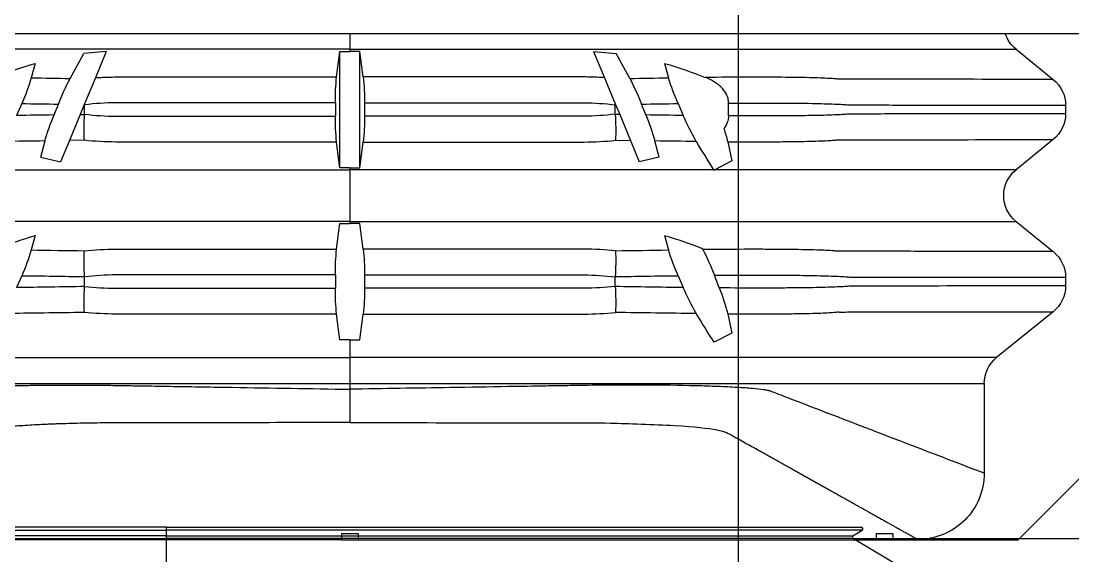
# Model space of a CAD drawing. Header units: millimetres. Extents: x -455371 to 117772, y -78417 to 116564.
# Drawn here: x -29729.6 to -29414.2, y 56847.3 to 57007.7 of the extents above; entities that cross this region are included whole.
import ezdxf

# ---------------------------------------------------------------- set-up
doc = ezdxf.new("R2010")
doc.units = ezdxf.units.MM
doc.layers.get('0').update_dxf_attribs({"color": 255})
doc.layers.add('BETON-STOP', color=141, linetype='Continuous')
doc.layers.add('Contorno-Cupolex', color=3, linetype='Continuous')
doc.layers.add('Cls', color=7, linetype='Continuous', lineweight=25)
doc.layers.add('quote', color=5, linetype='Continuous', lineweight=15)

# ---------------------------------------------------------------- blocks, each defined once
blk = doc.blocks.new('Cupolex H50')
at = {"layer": 'Contorno-Cupolex', "linetype": 'Continuous'}
for p, q in [((19721.008, 10220.685), (19700.221, 10220.685)), ((19721.008, 10220.685), (19741.795, 10220.685)), ((19721.008, 10220.592), (19721.008, 10220.685)), ((19721.008, 10220.428), (19721.008, 10220.592)), ((19721.008, 10220.342), (19721.008, 10220.428)), ((19741.548, 10220.428), (19741.822, 10220.592)), ((19741.548, 10220.342), (19741.548, 10220.428)), ((19721.008, 10219.339), (19721.008, 10220.342)), ((19741.56, 10220.335), (19741.548, 10220.342)), ((19741.568, 10220.335), (19741.56, 10220.335)), ((19748.808, 10220.335), (19741.568, 10220.335)), ((19742.979, 10219.487), (19741.568, 10220.335))]:
    blk.add_line(p, q, dxfattribs=at)
blk.add_arc((19741.796, 10220.635), 0.0499, 300.9627, 90.7224, dxfattribs=at)
for points, knots in [([(19721.008, 10220.428), (19720.363, 10220.428), (19719.718, 10220.428), (19718.428, 10220.428), (19717.783, 10220.428), (19716.492, 10220.428), (19715.847, 10220.428), (19714.88, 10220.428), (19714.556, 10220.428), (19713.913, 10220.428), (19713.591, 10220.428), (19712.952, 10220.428), (19712.639, 10220.428), (19712.024, 10220.428), (19711.722, 10220.428), (19711.13, 10220.428), (19710.838, 10220.428), (19710.284, 10220.428), (19710.017, 10220.428), (19709.258, 10220.428), (19708.791, 10220.428), (19708.202, 10220.428), (19708.022, 10220.428), (19707.695, 10220.428), (19707.548, 10220.428), (19707.166, 10220.428), (19706.998, 10220.428), (19706.8, 10220.428), (19706.698, 10220.428), (19706.497, 10220.428), (19706.397, 10220.428), (19706.196, 10220.428), (19706.096, 10220.428), (19705.795, 10220.428), (19705.594, 10220.428), (19705.192, 10220.428), (19704.992, 10220.428), (19704.389, 10220.428), (19703.988, 10220.428), (19703.185, 10220.428), (19702.784, 10220.428), (19701.744, 10220.428), (19701.106, 10220.428), (19700.469, 10220.428)], [0, 0, 0, 0, 0.032927, 0.032927, 0.065853, 0.065853, 0.09878, 0.09878, 0.115243, 0.115243, 0.131706, 0.131706, 0.14817, 0.14817, 0.164633, 0.164633, 0.181096, 0.181096, 0.197559, 0.197559, 0.230486, 0.230486, 0.246949, 0.246949, 0.263413, 0.263413, 0.296339, 0.296339, 0.329266, 0.329266, 0.362192, 0.362192, 0.395119, 0.395119, 0.460972, 0.460972, 0.526825, 0.526825, 0.658531, 0.658531, 0.790238, 0.790238, 1, 1, 1, 1]), ([(19714.192, 10220.592), (19714.313, 10220.592), (19714.434, 10220.592), (19714.863, 10220.592), (19715.17, 10220.592), (19716.092, 10220.592), (19716.706, 10220.592), (19718.55, 10220.592), (19719.779, 10220.592), (19721.008, 10220.592)], [0.8844651, 0.8844651, 0.8844651, 0.8844651, 0.890625, 0.890625, 0.90625, 0.90625, 0.9375, 0.9375, 1, 1, 1, 1]), ([(19727.856, 10220.592), (19727.725, 10220.592), (19727.593, 10220.592), (19727.154, 10220.592), (19726.847, 10220.592), (19725.925, 10220.592), (19725.31, 10220.592), (19723.467, 10220.592), (19722.237, 10220.592), (19721.008, 10220.592)], [0.8839302, 0.8839302, 0.8839302, 0.8839302, 0.890625, 0.890625, 0.90625, 0.90625, 0.9375, 0.9375, 1, 1, 1, 1]), ([(19721.008, 10220.428), (19722.289, 10220.428), (19723.57, 10220.428), (19725.492, 10220.428), (19726.132, 10220.428), (19726.933, 10220.428), (19727.094, 10220.428), (19727.415, 10220.428), (19727.577, 10220.428), (19727.864, 10220.428), (19727.987, 10220.428), (19728.24, 10220.428), (19728.37, 10220.428), (19729.01, 10220.428), (19729.496, 10220.428), (19730.446, 10220.428), (19730.912, 10220.428), (19732.235, 10220.428), (19733.016, 10220.428), (19733.944, 10220.428), (19734.213, 10220.428), (19734.655, 10220.428), (19734.829, 10220.428), (19734.99, 10220.428), (19735.02, 10220.428), (19735.059, 10220.428), (19735.071, 10220.428), (19735.095, 10220.428), (19735.107, 10220.428), (19735.166, 10220.428), (19735.216, 10220.428), (19735.367, 10220.428), (19735.468, 10220.428), (19735.97, 10220.428), (19736.373, 10220.428), (19738.384, 10220.428), (19739.993, 10220.428), (19741.548, 10220.428)], [0, 0, 0, 0, 0.0625, 0.0625, 0.09375, 0.09375, 0.101563, 0.101563, 0.109375, 0.109375, 0.117188, 0.117188, 0.125, 0.125, 0.15625, 0.15625, 0.1875, 0.1875, 0.25, 0.25, 0.28125, 0.28125, 0.3125, 0.3125, 0.320312, 0.320312, 0.324219, 0.324219, 0.328125, 0.328125, 0.34375, 0.34375, 0.375, 0.375, 0.5, 0.5, 1, 1, 1, 1]), ([(19741.822, 10220.592), (19740.292, 10220.592), (19738.758, 10220.592), (19736.839, 10220.592), (19736.456, 10220.592), (19735.88, 10220.592), (19735.689, 10220.592), (19735.473, 10220.592), (19735.449, 10220.592), (19735.401, 10220.592), (19735.378, 10220.592), (19735.297, 10220.592), (19735.225, 10220.592), (19734.958, 10220.592), (19734.705, 10220.592), (19734.236, 10220.592), (19734.065, 10220.592), (19733.692, 10220.592), (19733.489, 10220.592), (19732.842, 10220.592), (19732.366, 10220.592), (19731.587, 10220.592), (19731.315, 10220.592), (19730.758, 10220.592), (19730.474, 10220.592), (19729.895, 10220.592), (19729.6, 10220.592), (19728.998, 10220.592), (19728.69, 10220.592), (19728.229, 10220.592), (19728.076, 10220.592), (19727.9, 10220.592), (19727.878, 10220.592), (19727.856, 10220.592)], [0, 0, 0, 0, 0.5, 0.5, 0.625, 0.625, 0.6875, 0.6875, 0.6953125, 0.6953125, 0.703125, 0.703125, 0.71875, 0.71875, 0.75, 0.75, 0.765625, 0.765625, 0.78125, 0.78125, 0.8125, 0.8125, 0.828125, 0.828125, 0.84375, 0.84375, 0.859375, 0.859375, 0.875, 0.875, 0.8828125, 0.8828125, 0.8839302, 0.8839302, 0.8839302, 0.8839302]), ([(19700.469, 10220.342), (19701.106, 10220.342), (19701.744, 10220.342), (19702.784, 10220.342), (19703.185, 10220.342), (19703.988, 10220.342), (19704.389, 10220.342), (19704.992, 10220.342), (19705.192, 10220.342), (19705.594, 10220.342), (19705.795, 10220.342), (19706.096, 10220.342), (19706.196, 10220.342), (19706.397, 10220.342), (19706.497, 10220.342), (19706.698, 10220.342), (19706.8, 10220.342), (19706.998, 10220.342), (19707.166, 10220.342), (19707.548, 10220.342), (19707.695, 10220.342), (19708.022, 10220.342), (19708.202, 10220.342), (19708.791, 10220.342), (19709.258, 10220.342), (19710.017, 10220.342), (19710.284, 10220.342), (19710.838, 10220.342), (19711.13, 10220.342), (19711.722, 10220.342), (19712.024, 10220.342), (19712.639, 10220.342), (19712.952, 10220.342), (19713.591, 10220.342), (19713.913, 10220.342), (19714.556, 10220.342), (19714.88, 10220.342), (19715.847, 10220.342), (19716.492, 10220.342), (19717.783, 10220.342), (19718.428, 10220.342), (19719.718, 10220.342), (19720.363, 10220.342), (19721.008, 10220.342)], [0, 0, 0, 0, 0.209762, 0.209762, 0.341469, 0.341469, 0.473175, 0.473175, 0.539028, 0.539028, 0.604881, 0.604881, 0.637808, 0.637808, 0.670734, 0.670734, 0.703661, 0.703661, 0.736587, 0.736587, 0.753051, 0.753051, 0.769514, 0.769514, 0.802441, 0.802441, 0.818904, 0.818904, 0.835367, 0.835367, 0.85183, 0.85183, 0.868294, 0.868294, 0.884757, 0.884757, 0.90122, 0.90122, 0.934147, 0.934147, 0.967073, 0.967073, 1, 1, 1, 1]), ([(19741.548, 10220.342), (19739.993, 10220.342), (19738.384, 10220.342), (19736.373, 10220.342), (19735.97, 10220.342), (19735.468, 10220.342), (19735.367, 10220.342), (19735.216, 10220.342), (19735.166, 10220.342), (19735.107, 10220.342), (19735.095, 10220.342), (19735.071, 10220.342), (19735.059, 10220.342), (19735.02, 10220.342), (19734.99, 10220.342), (19734.829, 10220.342), (19734.655, 10220.342), (19734.213, 10220.342), (19733.944, 10220.342), (19733.016, 10220.342), (19732.235, 10220.342), (19730.912, 10220.342), (19730.446, 10220.342), (19729.496, 10220.342), (19729.01, 10220.342), (19728.37, 10220.342), (19728.24, 10220.342), (19727.987, 10220.342), (19727.864, 10220.342), (19727.577, 10220.342), (19727.415, 10220.342), (19727.094, 10220.342), (19726.933, 10220.342), (19726.132, 10220.342), (19725.492, 10220.342), (19723.57, 10220.342), (19722.289, 10220.342), (19721.008, 10220.342)], [0, 0, 0, 0, 0.5, 0.5, 0.625, 0.625, 0.65625, 0.65625, 0.671875, 0.671875, 0.675781, 0.675781, 0.679687, 0.679687, 0.6875, 0.6875, 0.71875, 0.71875, 0.75, 0.75, 0.8125, 0.8125, 0.84375, 0.84375, 0.875, 0.875, 0.882812, 0.882812, 0.890625, 0.890625, 0.898437, 0.898437, 0.90625, 0.90625, 0.9375, 0.9375, 1, 1, 1, 1])]:
    blk.add_open_spline(points, degree=3, knots=knots, dxfattribs=at)
blk = doc.blocks.new('*U2216')
at = {"xscale": 10.01836209701863, "yscale": 10.01836209701863, "zscale": 10.01836209701863}
blk.add_blockref('Cupolex H50', (-197854.97, -101829.74), dxfattribs=at)
blk = doc.blocks.new('*U2198')
at = {"layer": 'quote', "color": 0, "linetype": 'ByBlock', "lineweight": -2, "transparency": 16777216}
blk.add_blockref('*U2216', (0, -2570), dxfattribs=at)
blk = doc.blocks.new('Bs H50 tacca 3')
at = {"layer": 'BETON-STOP'}
for p, q in [((19718.463, 10108.539), (19721.472, 10111.539)), ((19733.613, 10065.539), (19733.613, 10111.539)), ((19726.316, 10109.954), (19726.06, 10109.954)), ((19731.466, 10109.954), (19731.21, 10109.954)), ((19725.287, 10109.584), (19723.913, 10107.889)), ((19727.99, 10108.472), (19727.088, 10109.584)), ((19730.437, 10109.584), (19729.536, 10108.472)), ((19733.14, 10108.472), (19732.238, 10109.584)), ((19718.463, 10104.789), (19718.463, 10108.539)), ((19723.913, 10107.889), (19723.913, 10088.539)), ((19723.14, 10107.519), (19720.451, 10107.519)), ((19723.14, 10088.539), (19723.14, 10107.519)), ((19718.652, 10104.789), (19718.463, 10104.789)), ((19718.463, 10104.289), (19718.463, 10104.789)), ((19718.652, 10104.289), (19718.652, 10104.789)), ((19718.652, 10104.289), (19718.463, 10104.289)), ((19718.463, 10088.789), (19718.463, 10104.289)), ((19724.649, 10099.97), (19724.375, 10099.434)), ((19725.224, 10099.843), (19724.649, 10099.97)), ((19729.799, 10099.97), (19729.535, 10099.455)), ((19730.374, 10099.843), (19729.799, 10099.97)), ((19731.147, 10099.87), (19731.529, 10099.87)), ((19725.999, 10099.591), (19726.376, 10099.444)), ((19729.525, 10099.434), (19729.535, 10099.455)), ((19729.535, 10099.428), (19729.525, 10099.434)), ((19727.147, 10099.1), (19727.184, 10099.08)), ((19726.365, 10098.361), (19726.009, 10098.515)), ((19731.515, 10098.361), (19731.159, 10098.515)), ((19727.566, 10097.953), (19727.135, 10098.073)), ((19732.716, 10097.953), (19732.285, 10098.073)), ((19729.915, 10097.789), (19729.774, 10097.198)), ((19729.915, 10097.789), (19730.397, 10097.664)), ((19731.174, 10097.394), (19731.499, 10097.263)), ((19730.408, 10096.935), (19729.774, 10097.198)), ((19730.415, 10096.487), (19730.408, 10096.935)), ((19731.187, 10096.613), (19730.408, 10096.935)), ((19732.267, 10096.912), (19733.015, 10096.505)), ((19726.039, 10096.479), (19726.046, 10096.479)), ((19726.046, 10096.479), (19726.329, 10096.479)), ((19726.329, 10096.479), (19726.336, 10096.479)), ((19731.187, 10096.613), (19731.189, 10096.479)), ((19731.487, 10096.489), (19731.187, 10096.613)), ((19731.189, 10096.479), (19731.196, 10096.479)), ((19731.196, 10096.479), (19731.479, 10096.479)), ((19731.479, 10096.479), (19731.486, 10096.479)), ((19731.486, 10096.479), (19731.487, 10096.489)), ((19731.507, 10096.48), (19731.486, 10096.479)), ((19731.507, 10096.48), (19731.487, 10096.489)), ((19732.288, 10096.157), (19731.507, 10096.48)), ((19733.071, 10095.832), (19733.015, 10096.505)), ((19733.071, 10095.832), (19732.288, 10096.157)), ((19718.652, 10088.789), (19718.463, 10088.789)), ((19718.463, 10088.289), (19718.463, 10088.789)), ((19718.652, 10088.289), (19718.652, 10088.789)), ((19724.447, 10088.839), (19725.215, 10088.937)), ((19724.447, 10088.539), (19724.447, 10088.839)), ((19726.388, 10088.975), (19725.988, 10088.975)), ((19727.161, 10088.937), (19727.928, 10088.839)), ((19727.928, 10088.839), (19727.928, 10088.539)), ((19729.597, 10088.839), (19730.365, 10088.937)), ((19729.597, 10088.539), (19729.597, 10088.839)), ((19729.597, 10088.839), (19733.078, 10088.839)), ((19731.538, 10088.975), (19731.138, 10088.975)), ((19732.311, 10088.937), (19733.078, 10088.839)), ((19733.078, 10088.839), (19733.078, 10088.539)), ((19722.967, 10088.539), (19721.97, 10088.539)), ((19723.14, 10088.539), (19722.967, 10088.539)), ((19723.913, 10088.539), (19723.14, 10088.539)), ((19724.447, 10088.539), (19723.913, 10088.539)), ((19724.447, 10088.539), (19724.447, 10088.239)), ((19727.99, 10088.539), (19727.928, 10088.539)), ((19727.928, 10088.239), (19727.928, 10088.539)), ((19729.536, 10088.539), (19727.99, 10088.539)), ((19729.597, 10088.539), (19729.536, 10088.539)), ((19729.597, 10088.539), (19729.597, 10088.239)), ((19733.14, 10088.539), (19733.078, 10088.539)), ((19733.078, 10088.239), (19733.078, 10088.539)), ((19733.613, 10088.539), (19733.14, 10088.539)), ((19718.463, 10088.289), (19718.463, 10072.789)), ((19718.652, 10088.289), (19718.463, 10088.289)), ((19724.447, 10088.239), (19725.215, 10088.141)), ((19727.161, 10088.141), (19727.928, 10088.239)), ((19729.597, 10088.239), (19730.365, 10088.141)), ((19729.597, 10088.239), (19733.078, 10088.239)), ((19732.311, 10088.141), (19733.078, 10088.239)), ((19726.388, 10088.102), (19725.988, 10088.102)), ((19731.538, 10088.102), (19731.138, 10088.102)), ((19733.071, 10081.245), (19732.288, 10080.921)), ((19733.071, 10081.245), (19733.015, 10080.573)), ((19732.288, 10080.921), (19731.507, 10080.598)), ((19726.039, 10080.599), (19726.046, 10080.599)), ((19726.046, 10080.599), (19726.329, 10080.599)), ((19726.329, 10080.599), (19726.336, 10080.599)), ((19731.187, 10080.465), (19731.189, 10080.599)), ((19731.189, 10080.599), (19731.196, 10080.599)), ((19731.196, 10080.599), (19731.479, 10080.599)), ((19731.479, 10080.599), (19731.486, 10080.599)), ((19731.507, 10080.598), (19731.486, 10080.599)), ((19731.486, 10080.599), (19731.487, 10080.589)), ((19731.507, 10080.598), (19731.487, 10080.589)), ((19730.415, 10080.591), (19730.408, 10080.142)), ((19731.187, 10080.465), (19730.408, 10080.142)), ((19731.487, 10080.589), (19731.187, 10080.465)), ((19732.267, 10080.166), (19733.015, 10080.573)), ((19730.408, 10080.142), (19729.774, 10079.88)), ((19729.915, 10079.289), (19729.774, 10079.88)), ((19731.174, 10079.684), (19731.499, 10079.814)), ((19729.915, 10079.289), (19730.397, 10079.414)), ((19727.566, 10079.124), (19727.135, 10079.004)), ((19732.716, 10079.124), (19732.285, 10079.004)), ((19726.365, 10078.717), (19726.009, 10078.562)), ((19731.515, 10078.717), (19731.159, 10078.562))]:
    blk.add_line(p, q, dxfattribs=at)
for centre, radius, start, end in [((19726.062, 10108.959), 0.995, 90.0853, 141.0771), ((19726.314, 10108.958), 0.996, 38.931, 89.9066), ((19731.212, 10108.959), 0.995, 90.0853, 141.0771), ((19731.464, 10108.958), 0.996, 38.931, 89.9066), ((19728.763, 10109.095), 0.992, 218.8507, 321.1493), ((19733.913, 10109.095), 0.992, 218.8507, 252.4043), ((19723.139, 10108.515), 0.995, 270.0845, 321.0778), ((19720.455, 10105.539), 1.981, 90.1249, 180.3275), ((19723.706, 10093.874), 6.159, 68.148, 75.7364), ((19729.327, 10095.517), 4.451, 71.1754, 76.4034), ((19731.161, 10099.237), 0.633, 91.2639, 128.8863), ((19744.358, 10130.739), 37.139, 237.4487, 239.0025), ((19723.737, 10092.51), 7.42, 62.6401, 69.1643), ((19749.618, 10130.919), 37.349, 237.473, 238.9994), ((19720.309, 10094.376), 12.912, 16.0869, 21.8067), ((20077.874, 10102.723), 352.663, 180.62038, 181.0131), ((19728.865, 10105.205), 7.274, 240.0223, 246.8784), ((19715.294, 10094.419), 12.77, 16.0673, 21.4049), ((19971.486, 10101.327), 241.117, 180.57577, 180.87046), ((19734.015, 10105.205), 7.274, 240.0223, 246.8784), ((20144.736, 10103.684), 418.759, 180.70721, 180.98586), ((19283.539, 10104.061), 442.863, 359.01905, 359.26254), ((19728.979, 10104.194), 6.392, 245.8601, 253.2339), ((20054.415, 10102.387), 323.28, 180.68628, 180.88504), ((19382.186, 10102.752), 349.356, 359.09979, 359.2798), ((19734.129, 10104.194), 6.392, 245.8601, 253.2339), ((19157.649, 10106.132), 569.543, 359.02971, 359.18931), ((19296.301, 10104.121), 436.026, 359.05265, 359.20533), ((19728.516, 10090.994), 6.93, 67.4443, 74.2569), ((19728.493, 10089.681), 8.157, 62.4371, 68.3733), ((19725.558, 10087.56), 8.932, 86.9126, 91.8782), ((19726.818, 10087.56), 8.932, 88.1218, 93.0874), ((19730.708, 10087.56), 8.932, 86.9126, 91.8782), ((19725.924, 10082.468), 6.508, 89.4367, 96.2533), ((19726.44, 10082.23), 6.746, 83.8671, 90.4429), ((19731.074, 10082.468), 6.508, 89.4367, 96.2533), ((19731.59, 10082.23), 6.746, 83.8671, 90.4429), ((2599.385, 10079.049), 17123.758, 359.9682458, 0.0317539), ((19725.924, 10094.61), 6.508, 263.7467, 270.5633), ((19726.44, 10094.848), 6.746, 269.5571, 276.1329), ((19731.074, 10094.61), 6.508, 263.7467, 270.5633), ((19731.59, 10094.848), 6.746, 269.5571, 276.1329), ((19725.558, 10089.518), 8.932, 268.1218, 273.0874), ((20144.736, 10073.394), 418.759, 179.01414, 179.29279), ((19726.818, 10089.518), 8.932, 266.9126, 271.8782), ((19283.539, 10073.017), 442.863, 0.73746, 0.98095), ((19730.708, 10089.518), 8.932, 268.1218, 273.0874), ((20077.874, 10074.355), 352.663, 178.9869, 179.37962), ((19157.649, 10070.946), 569.543, 0.81069, 0.97029), ((19728.493, 10087.397), 8.157, 291.6267, 297.5629), ((19296.301, 10072.957), 436.026, 0.79467, 0.94735), ((19728.516, 10086.083), 6.93, 285.7431, 292.5557), ((20054.415, 10074.69), 323.28, 179.11496, 179.31372), ((19382.186, 10074.326), 349.356, 0.7202, 0.90021), ((19971.486, 10075.751), 241.117, 179.12954, 179.42423), ((19715.294, 10082.659), 12.77, 338.5951, 343.9327), ((19720.309, 10082.702), 12.912, 338.1933, 343.9131), ((19728.979, 10072.884), 6.392, 106.7661, 114.1399), ((19734.129, 10072.884), 6.392, 106.7661, 114.1399)]:
    blk.add_arc(centre, radius, start, end, dxfattribs=at)
for points, degree, knots in [([(19726.06, 10109.954), (19726.06, 10108.692), (19726.058, 10107.428), (19726.055, 10105.531), (19726.054, 10104.899), (19726.052, 10104.108), (19726.052, 10103.95), (19726.051, 10103.713), (19726.051, 10103.634), (19726.051, 10103.516), (19726.051, 10103.479), (19726.041, 10103.378), (19726.037, 10103.317), (19726.029, 10103.172), (19726.025, 10103.089), (19726.018, 10102.9), (19726.015, 10102.792), (19726.006, 10102.44), (19726.001, 10102.167), (19725.997, 10101.701), (19725.996, 10101.537), (19725.994, 10101.188), (19725.994, 10101.004), (19725.994, 10100.432), (19725.996, 10100.025), (19725.999, 10099.591)], 3, [0, 0, 0, 0, 0.5, 0.5, 0.75, 0.75, 0.8125, 0.8125, 0.84375, 0.84375, 0.859375, 0.859375, 0.875, 0.875, 0.890625, 0.890625, 0.90625, 0.90625, 0.9375, 0.9375, 0.953125, 0.953125, 0.96875, 0.96875, 1, 1, 1, 1]), ([(19726.376, 10099.444), (19726.379, 10099.89), (19726.381, 10100.308), (19726.382, 10101.085), (19726.381, 10101.448), (19726.376, 10102.091), (19726.371, 10102.372), (19726.362, 10102.736), (19726.359, 10102.848), (19726.352, 10103.048), (19726.348, 10103.136), (19726.341, 10103.288), (19726.337, 10103.353), (19726.329, 10103.434), (19726.326, 10103.458), (19726.324, 10103.5), (19726.325, 10103.519), (19726.325, 10103.618), (19726.325, 10103.698), (19726.324, 10103.935), (19726.324, 10104.094), (19726.322, 10104.886), (19726.321, 10105.52), (19726.318, 10107.422), (19726.316, 10108.689), (19726.316, 10109.954)], 3, [0, 0, 0, 0, 0.03125, 0.03125, 0.0625, 0.0625, 0.09375, 0.09375, 0.109375, 0.109375, 0.125, 0.125, 0.140625, 0.140625, 0.148437, 0.148437, 0.15625, 0.15625, 0.1875, 0.1875, 0.25, 0.25, 0.5, 0.5, 1, 1, 1, 1]), ([(19731.21, 10109.954), (19731.21, 10108.701), (19731.208, 10107.445), (19731.205, 10105.561), (19731.204, 10104.933), (19731.202, 10104.148), (19731.202, 10103.991), (19731.201, 10103.756), (19731.201, 10103.677), (19731.201, 10103.559), (19731.203, 10103.522), (19731.199, 10103.439), (19731.192, 10103.385), (19731.179, 10103.195), (19731.172, 10103.026), (19731.162, 10102.701), (19731.159, 10102.582), (19731.154, 10102.326), (19731.152, 10102.188), (19731.147, 10101.749), (19731.145, 10101.417), (19731.144, 10100.684), (19731.145, 10100.29), (19731.147, 10099.87)], 3, [0, 0, 0, 0, 0.5, 0.5, 0.75, 0.75, 0.8125, 0.8125, 0.84375, 0.84375, 0.859375, 0.859375, 0.875, 0.875, 0.90625, 0.90625, 0.921875, 0.921875, 0.9375, 0.9375, 0.96875, 0.96875, 1, 1, 1, 1]), ([(19731.529, 10099.87), (19731.531, 10100.293), (19731.532, 10100.688), (19731.531, 10101.238), (19731.531, 10101.415), (19731.529, 10101.748), (19731.527, 10101.905), (19731.522, 10102.346), (19731.516, 10102.602), (19731.506, 10102.927), (19731.503, 10103.025), (19731.496, 10103.195), (19731.492, 10103.268), (19731.484, 10103.394), (19731.476, 10103.446), (19731.473, 10103.527), (19731.475, 10103.565), (19731.475, 10103.683), (19731.474, 10103.761), (19731.474, 10103.997), (19731.473, 10104.153), (19731.472, 10104.938), (19731.471, 10105.565), (19731.468, 10107.447), (19731.466, 10108.702), (19731.466, 10109.954)], 3, [0, 0, 0, 0, 0.03125, 0.03125, 0.046875, 0.046875, 0.0625, 0.0625, 0.09375, 0.09375, 0.109375, 0.109375, 0.125, 0.125, 0.140625, 0.140625, 0.15625, 0.15625, 0.1875, 0.1875, 0.25, 0.25, 0.5, 0.5, 1, 1, 1, 1]), ([(19725.224, 10099.843), (19725.222, 10100.252), (19725.221, 10100.633), (19725.223, 10101.161), (19725.224, 10101.328), (19725.227, 10101.642), (19725.228, 10101.789), (19725.233, 10102.063), (19725.235, 10102.191), (19725.241, 10102.425), (19725.245, 10102.533), (19725.255, 10102.822), (19725.262, 10102.965), (19725.275, 10103.091), (19725.278, 10103.113), (19725.279, 10103.153), (19725.278, 10103.172), (19725.278, 10103.23), (19725.278, 10103.269), (19725.278, 10103.385), (19725.279, 10103.463), (19725.279, 10103.695), (19725.279, 10103.85), (19725.281, 10104.625), (19725.282, 10105.246), (19725.285, 10107.106), (19725.287, 10108.346), (19725.287, 10109.584)], 3, [0, 0, 0, 0, 0.03125, 0.03125, 0.046875, 0.046875, 0.0625, 0.0625, 0.078125, 0.078125, 0.09375, 0.09375, 0.125, 0.125, 0.132813, 0.132813, 0.140625, 0.140625, 0.15625, 0.15625, 0.1875, 0.1875, 0.25, 0.25, 0.5, 0.5, 1, 1, 1, 1]), ([(19727.088, 10109.584), (19727.088, 10108.321), (19727.091, 10107.055), (19727.094, 10105.156), (19727.095, 10104.523), (19727.096, 10103.732), (19727.097, 10103.573), (19727.097, 10103.336), (19727.098, 10103.257), (19727.097, 10103.158), (19727.097, 10103.139), (19727.1, 10103.096), (19727.103, 10103.072), (19727.11, 10102.991), (19727.114, 10102.926), (19727.122, 10102.774), (19727.126, 10102.686), (19727.132, 10102.487), (19727.136, 10102.375), (19727.145, 10102.011), (19727.149, 10101.73), (19727.152, 10101.252), (19727.153, 10101.083), (19727.154, 10100.725), (19727.154, 10100.537), (19727.153, 10099.955), (19727.151, 10099.54), (19727.147, 10099.1)], 3, [0, 0, 0, 0, 0.5, 0.5, 0.75, 0.75, 0.8125, 0.8125, 0.84375, 0.84375, 0.851563, 0.851563, 0.859375, 0.859375, 0.875, 0.875, 0.890625, 0.890625, 0.90625, 0.90625, 0.9375, 0.9375, 0.953125, 0.953125, 0.96875, 0.96875, 1, 1, 1, 1]), ([(19730.374, 10099.843), (19730.372, 10100.252), (19730.371, 10100.633), (19730.373, 10101.161), (19730.374, 10101.328), (19730.377, 10101.642), (19730.378, 10101.789), (19730.383, 10102.063), (19730.385, 10102.191), (19730.391, 10102.425), (19730.395, 10102.533), (19730.405, 10102.822), (19730.412, 10102.965), (19730.425, 10103.091), (19730.428, 10103.113), (19730.429, 10103.153), (19730.428, 10103.172), (19730.428, 10103.23), (19730.428, 10103.269), (19730.428, 10103.385), (19730.429, 10103.463), (19730.429, 10103.695), (19730.429, 10103.85), (19730.431, 10104.625), (19730.432, 10105.246), (19730.435, 10107.106), (19730.437, 10108.346), (19730.437, 10109.584)], 3, [0, 0, 0, 0, 0.03125, 0.03125, 0.046875, 0.046875, 0.0625, 0.0625, 0.078125, 0.078125, 0.09375, 0.09375, 0.125, 0.125, 0.132812, 0.132812, 0.140625, 0.140625, 0.15625, 0.15625, 0.1875, 0.1875, 0.25, 0.25, 0.5, 0.5, 1, 1, 1, 1]), ([(19732.238, 10109.584), (19732.238, 10108.323), (19732.241, 10107.059), (19732.244, 10105.164), (19732.245, 10104.532), (19732.246, 10103.742), (19732.247, 10103.584), (19732.247, 10103.347), (19732.248, 10103.268), (19732.247, 10103.169), (19732.247, 10103.15), (19732.248, 10103.109), (19732.252, 10103.086), (19732.259, 10103.008), (19732.263, 10102.946), (19732.271, 10102.798), (19732.274, 10102.712), (19732.281, 10102.519), (19732.285, 10102.409), (19732.294, 10102.052), (19732.298, 10101.775), (19732.302, 10101.303), (19732.303, 10101.136), (19732.304, 10100.784), (19732.304, 10100.597), (19732.303, 10100.02), (19732.301, 10099.609), (19732.297, 10099.172)], 3, [0, 0, 0, 0, 0.5, 0.5, 0.75, 0.75, 0.8125, 0.8125, 0.84375, 0.84375, 0.851563, 0.851563, 0.859375, 0.859375, 0.875, 0.875, 0.890625, 0.890625, 0.90625, 0.90625, 0.9375, 0.9375, 0.953125, 0.953125, 0.96875, 0.96875, 1, 1, 1, 1]), ([(19727.99, 10088.539), (19727.99, 10089.74), (19727.99, 10090.941), (19727.99, 10092.742), (19727.99, 10093.343), (19727.99, 10094.244), (19727.99, 10094.544), (19727.99, 10094.994), (19727.99, 10095.145), (19727.99, 10095.445), (19727.99, 10095.595), (19727.99, 10096.045), (19727.99, 10096.345), (19727.991, 10096.944), (19727.991, 10097.238), (19727.991, 10097.81), (19727.991, 10098.088), (19727.991, 10098.632), (19727.991, 10098.898), (19727.991, 10099.652), (19727.991, 10100.104), (19727.991, 10100.899), (19727.991, 10101.227), (19727.99, 10101.611), (19727.99, 10101.721), (19727.99, 10101.9), (19727.99, 10101.97), (19727.99, 10102.069), (19727.99, 10102.113), (19727.99, 10102.207), (19727.99, 10102.254), (19727.99, 10102.488), (19727.99, 10102.674), (19727.99, 10103.235), (19727.99, 10103.609), (19727.99, 10105.48), (19727.99, 10106.976), (19727.99, 10108.472)], 3, [0, 0, 0, 0, 0.0625, 0.0625, 0.09375, 0.09375, 0.109375, 0.109375, 0.117188, 0.117188, 0.125, 0.125, 0.140625, 0.140625, 0.15625, 0.15625, 0.171875, 0.171875, 0.1875, 0.1875, 0.21875, 0.21875, 0.25, 0.25, 0.265625, 0.265625, 0.28125, 0.28125, 0.296875, 0.296875, 0.3125, 0.3125, 0.375, 0.375, 0.5, 0.5, 1, 1, 1, 1]), ([(19729.536, 10108.472), (19729.536, 10107.265), (19729.536, 10106.057), (19729.536, 10104.246), (19729.536, 10103.642), (19729.536, 10102.736), (19729.536, 10102.435), (19729.536, 10102.095), (19729.536, 10102.059), (19729.536, 10101.979), (19729.536, 10101.925), (19729.535, 10101.728), (19729.535, 10101.548), (19729.535, 10101.095), (19729.535, 10100.817), (19729.535, 10100.192), (19729.535, 10099.843), (19729.535, 10099.455)], 3, [0, 0, 0, 0, 0.5, 0.5, 0.75, 0.75, 0.875, 0.875, 0.890625, 0.890625, 0.90625, 0.90625, 0.9375, 0.9375, 0.96875, 0.96875, 1, 1, 1, 1]), ([(19733.14, 10088.539), (19733.14, 10089.74), (19733.14, 10090.941), (19733.14, 10092.742), (19733.14, 10093.343), (19733.14, 10094.244), (19733.14, 10094.544), (19733.14, 10094.994), (19733.14, 10095.145), (19733.14, 10095.445), (19733.14, 10095.595), (19733.14, 10096.045), (19733.14, 10096.345), (19733.141, 10096.944), (19733.141, 10097.238), (19733.141, 10097.81), (19733.141, 10098.088), (19733.141, 10098.632), (19733.141, 10098.898), (19733.141, 10099.652), (19733.141, 10100.104), (19733.141, 10100.899), (19733.141, 10101.227), (19733.14, 10101.611), (19733.14, 10101.721), (19733.14, 10101.9), (19733.14, 10101.97), (19733.14, 10102.069), (19733.14, 10102.113), (19733.14, 10102.207), (19733.14, 10102.254), (19733.14, 10102.488), (19733.14, 10102.674), (19733.14, 10103.235), (19733.14, 10103.609), (19733.14, 10105.48), (19733.14, 10106.976), (19733.14, 10108.472)], 3, [0, 0, 0, 0, 0.0625, 0.0625, 0.09375, 0.09375, 0.109375, 0.109375, 0.117187, 0.117187, 0.125, 0.125, 0.140625, 0.140625, 0.15625, 0.15625, 0.171875, 0.171875, 0.1875, 0.1875, 0.21875, 0.21875, 0.25, 0.25, 0.265625, 0.265625, 0.28125, 0.28125, 0.296875, 0.296875, 0.3125, 0.3125, 0.375, 0.375, 0.5, 0.5, 1, 1, 1, 1]), ([(19720.451, 10107.519), (19720.729, 10106.796), (19721.147, 10105.707), (19721.706, 10104.253), (19722.128, 10103.156), (19722.479, 10102.241), (19722.725, 10101.602), (19722.839, 10101.305), (19722.888, 10101.179), (19722.905, 10101.134), (19722.918, 10101.1), (19722.927, 10101.061), (19722.937, 10101.011), (19722.946, 10100.958), (19722.963, 10100.839), (19722.989, 10100.597), (19723.021, 10100.141), (19723.049, 10099.565), (19723.078, 10098.673), (19723.094, 10097.606), (19723.093, 10096.453), (19723.086, 10095.762), (19723.077, 10095.273), (19723.071, 10094.89), (19723.06, 10094.221), (19723.041, 10093.075), (19723.009, 10091.118), (19722.983, 10089.542), (19722.967, 10088.539)], 3, [0, 0, 0, 0, 0.247753, 0.372985, 0.498218, 0.623451, 0.686067, 0.717375, 0.725202, 0.729131, 0.732712, 0.736995, 0.741519, 0.744877, 0.748234, 0.763673, 0.77975, 0.795578, 0.811398, 0.843021, 0.858859, 0.874812, 0.879946, 0.885054, 0.895272, 0.915707, 0.946359, 1, 1, 1, 1]), ([(19721.97, 10088.539), (19721.961, 10095.485), (19721.961, 10095.527), (19721.96, 10095.898), (19721.955, 10096.244), (19721.95, 10096.586), (19721.941, 10096.919), (19721.931, 10097.252), (19721.918, 10097.564), (19721.904, 10097.874), (19721.887, 10098.153), (19721.871, 10098.431), (19721.851, 10098.672), (19721.831, 10098.913), (19721.808, 10099.112), (19721.786, 10099.309), (19721.761, 10099.456), (19721.737, 10099.603), (19721.711, 10099.703), (19721.698, 10099.752), (19721.685, 10099.789), (19721.678, 10099.807), (19721.671, 10099.822), (19721.665, 10099.835), (19721.658, 10099.848), (19721.657, 10099.851), (19721.651, 10099.86), (19721.647, 10099.867), (19721.644, 10099.874), (19721.642, 10099.877), (19721.627, 10099.904), (19721.614, 10099.927), (19721.592, 10099.965), (19721.535, 10100.067), (19721.456, 10100.208), (19721.32, 10100.45), (19721.184, 10100.693), (19721.143, 10100.767), (19720.64, 10101.664), (19720.215, 10102.423), (19719.551, 10103.607), (19718.577, 10105.344), (19718.475, 10105.527)], 2, [0, 0, 0, 0.127885, 0.127885, 0.143871, 0.143871, 0.159857, 0.159857, 0.175842, 0.175842, 0.191828, 0.191828, 0.207814, 0.207814, 0.223799, 0.223799, 0.239785, 0.239785, 0.255771, 0.255771, 0.263764, 0.263764, 0.26776, 0.26776, 0.271757, 0.271757, 0.273755, 0.273755, 0.275753, 0.275753, 0.279749, 0.279749, 0.287742, 0.287742, 0.319714, 0.319714, 0.383656, 0.383656, 0.511542, 0.511542, 0.767313, 0.767313, 1, 1, 1]), ([(19731.529, 10099.87), (19731.575, 10099.87), (19731.62, 10099.864), (19731.687, 10099.848), (19731.709, 10099.841), (19731.752, 10099.825), (19731.773, 10099.815), (19731.835, 10099.784), (19731.873, 10099.759), (19731.928, 10099.718), (19731.946, 10099.703), (19731.98, 10099.672), (19731.997, 10099.656), (19732.076, 10099.573), (19732.13, 10099.499), (19732.224, 10099.341), (19732.263, 10099.258), (19732.297, 10099.172)], 3, [0, 0, 0, 0, 0.125, 0.125, 0.1875, 0.1875, 0.25, 0.25, 0.375, 0.375, 0.4375, 0.4375, 0.5, 0.5, 0.75, 0.75, 1, 1, 1, 1]), ([(19729.535, 10099.428), (19729.535, 10099.051), (19729.535, 10098.652), (19729.535, 10098.022), (19729.535, 10097.806), (19729.535, 10097.363), (19729.535, 10097.137), (19729.535, 10096.458), (19729.536, 10095.998), (19729.536, 10095.3), (19729.536, 10095.067), (19729.536, 10094.6), (19729.536, 10094.367), (19729.536, 10092.269), (19729.536, 10090.404), (19729.536, 10088.539)], 3, [0, 0, 0, 0, 0.125, 0.125, 0.1875, 0.1875, 0.25, 0.25, 0.375, 0.375, 0.4375, 0.4375, 0.5, 0.5, 1, 1, 1, 1]), ([(19725.215, 10088.937), (19725.215, 10090.195), (19725.215, 10091.454), (19725.215, 10093.342), (19725.215, 10093.971), (19725.215, 10094.757), (19725.215, 10094.915), (19725.215, 10095.15), (19725.215, 10095.229), (19725.215, 10095.386), (19725.214, 10095.465), (19725.217, 10095.858), (19725.234, 10096.173), (19725.265, 10096.487)], 3, [0, 0, 0, 0, 0.5, 0.5, 0.75, 0.75, 0.8125, 0.8125, 0.84375, 0.84375, 0.875, 0.875, 1, 1, 1, 1]), ([(19726.046, 10096.479), (19726.01, 10096.166), (19725.99, 10095.854), (19725.987, 10095.463), (19725.988, 10095.385), (19725.988, 10095.229), (19725.988, 10095.15), (19725.987, 10094.916), (19725.987, 10094.76), (19725.988, 10093.978), (19725.988, 10093.353), (19725.987, 10091.477), (19725.988, 10090.226), (19725.988, 10088.975)], 3, [0, 0, 0, 0, 0.125, 0.125, 0.15625, 0.15625, 0.1875, 0.1875, 0.25, 0.25, 0.5, 0.5, 1, 1, 1, 1]), ([(19726.388, 10088.975), (19726.388, 10090.226), (19726.388, 10091.477), (19726.388, 10093.353), (19726.388, 10093.978), (19726.388, 10094.76), (19726.388, 10094.916), (19726.388, 10095.15), (19726.388, 10095.229), (19726.388, 10095.385), (19726.388, 10095.463), (19726.385, 10095.854), (19726.366, 10096.166), (19726.329, 10096.479)], 3, [0, 0, 0, 0, 0.5, 0.5, 0.75, 0.75, 0.8125, 0.8125, 0.84375, 0.84375, 0.875, 0.875, 1, 1, 1, 1]), ([(19727.11, 10096.487), (19727.142, 10096.173), (19727.159, 10095.859), (19727.161, 10095.466), (19727.161, 10095.387), (19727.161, 10095.23), (19727.161, 10095.151), (19727.161, 10094.915), (19727.161, 10094.758), (19727.161, 10093.971), (19727.161, 10093.342), (19727.161, 10091.454), (19727.161, 10090.196), (19727.161, 10088.937)], 3, [0, 0, 0, 0, 0.125, 0.125, 0.15625, 0.15625, 0.1875, 0.1875, 0.25, 0.25, 0.5, 0.5, 1, 1, 1, 1]), ([(19730.365, 10088.937), (19730.365, 10090.195), (19730.365, 10091.454), (19730.365, 10093.342), (19730.365, 10093.971), (19730.365, 10094.757), (19730.365, 10094.915), (19730.365, 10095.15), (19730.365, 10095.229), (19730.365, 10095.386), (19730.364, 10095.465), (19730.367, 10095.858), (19730.384, 10096.173), (19730.415, 10096.487)], 3, [0, 0, 0, 0, 0.5, 0.5, 0.75, 0.75, 0.8125, 0.8125, 0.84375, 0.84375, 0.875, 0.875, 1, 1, 1, 1]), ([(19731.196, 10096.479), (19731.16, 10096.166), (19731.14, 10095.854), (19731.137, 10095.463), (19731.138, 10095.385), (19731.138, 10095.229), (19731.138, 10095.15), (19731.137, 10094.916), (19731.137, 10094.76), (19731.138, 10093.978), (19731.138, 10093.353), (19731.137, 10091.477), (19731.138, 10090.226), (19731.138, 10088.975)], 3, [0, 0, 0, 0, 0.125, 0.125, 0.15625, 0.15625, 0.1875, 0.1875, 0.25, 0.25, 0.5, 0.5, 1, 1, 1, 1]), ([(19731.538, 10088.975), (19731.538, 10090.226), (19731.538, 10091.477), (19731.538, 10093.353), (19731.538, 10093.978), (19731.538, 10094.76), (19731.538, 10094.916), (19731.538, 10095.15), (19731.538, 10095.229), (19731.538, 10095.385), (19731.538, 10095.463), (19731.535, 10095.854), (19731.516, 10096.166), (19731.479, 10096.479)], 3, [0, 0, 0, 0, 0.5, 0.5, 0.75, 0.75, 0.8125, 0.8125, 0.84375, 0.84375, 0.875, 0.875, 1, 1, 1, 1]), ([(19732.288, 10096.157), (19732.298, 10096.007), (19732.305, 10095.856), (19732.31, 10095.631), (19732.311, 10095.556), (19732.311, 10095.405), (19732.311, 10095.33), (19732.311, 10094.954), (19732.311, 10094.653), (19732.311, 10093.751), (19732.311, 10093.149), (19732.311, 10091.344), (19732.311, 10090.14), (19732.311, 10088.937)], 3, [0, 0, 0, 0, 0.0625, 0.0625, 0.09375, 0.09375, 0.125, 0.125, 0.25, 0.25, 0.5, 0.5, 1, 1, 1, 1]), ([(19721.97, 10088.539), (19721.968, 10087.366), (19721.967, 10086.193), (19721.965, 10084.433), (19721.964, 10083.846), (19721.963, 10082.966), (19721.962, 10082.673), (19721.962, 10082.307), (19721.962, 10082.233), (19721.962, 10082.087), (19721.962, 10082.014), (19721.961, 10081.904), (19721.961, 10081.867), (19721.961, 10081.811), (19721.961, 10081.793), (19721.961, 10081.756), (19721.961, 10081.737), (19721.961, 10081.682), (19721.961, 10081.646), (19721.961, 10081.596), (19721.961, 10081.58), (19721.961, 10081.549), (19721.961, 10081.533), (19721.961, 10081.457), (19721.96, 10081.396), (19721.96, 10081.276), (19721.959, 10081.215), (19721.958, 10081.034), (19721.956, 10080.915), (19721.953, 10080.683), (19721.951, 10080.569), (19721.946, 10080.344), (19721.943, 10080.232), (19721.936, 10080.011), (19721.933, 10079.902), (19721.927, 10079.74), (19721.925, 10079.686), (19721.921, 10079.58), (19721.918, 10079.527), (19721.911, 10079.371), (19721.907, 10079.271), (19721.896, 10079.075), (19721.891, 10078.98), (19721.88, 10078.796), (19721.874, 10078.707), (19721.861, 10078.534), (19721.855, 10078.451), (19721.844, 10078.331), (19721.841, 10078.292), (19721.834, 10078.215), (19721.83, 10078.178), (19721.819, 10078.069), (19721.812, 10078), (19721.797, 10077.871), (19721.789, 10077.811), (19721.773, 10077.698), (19721.765, 10077.646), (19721.749, 10077.549), (19721.741, 10077.505), (19721.724, 10077.425), (19721.715, 10077.39), (19721.702, 10077.342), (19721.697, 10077.328), (19721.691, 10077.307), (19721.689, 10077.301), (19721.684, 10077.288), (19721.682, 10077.282), (19721.678, 10077.27), (19721.675, 10077.265), (19721.671, 10077.255), (19721.669, 10077.25), (19721.665, 10077.243), (19721.664, 10077.241), (19721.662, 10077.237), (19721.661, 10077.235), (19721.659, 10077.231), (19721.658, 10077.229), (19721.655, 10077.225), (19721.654, 10077.223), (19721.652, 10077.219), (19721.651, 10077.216), (19721.648, 10077.212), (19721.647, 10077.21), (19721.644, 10077.205), (19721.643, 10077.202), (19721.64, 10077.197), (19721.638, 10077.195), (19721.631, 10077.182), (19721.626, 10077.172), (19721.608, 10077.141), (19721.597, 10077.121), (19721.54, 10077.019), (19721.495, 10076.938), (19721.358, 10076.694), (19721.266, 10076.531), (19720.993, 10076.043), (19720.81, 10075.717), (19719.91, 10074.111), (19719.192, 10072.831), (19718.475, 10071.55)], 3, [0, 0, 0, 0, 0.063018, 0.063018, 0.094527, 0.094527, 0.110281, 0.110281, 0.11422, 0.11422, 0.118158, 0.118158, 0.120128, 0.120128, 0.121112, 0.121112, 0.122097, 0.122097, 0.124066, 0.124066, 0.125051, 0.125051, 0.126036, 0.126036, 0.129974, 0.129974, 0.133913, 0.133913, 0.14179, 0.14179, 0.149667, 0.149667, 0.157545, 0.157545, 0.165422, 0.165422, 0.16936, 0.16936, 0.173299, 0.173299, 0.181176, 0.181176, 0.189054, 0.189054, 0.196931, 0.196931, 0.204808, 0.204808, 0.208747, 0.208747, 0.212685, 0.212685, 0.220562, 0.220562, 0.22844, 0.22844, 0.236317, 0.236317, 0.244194, 0.244194, 0.252071, 0.252071, 0.25601, 0.25601, 0.257979, 0.257979, 0.259949, 0.259949, 0.261918, 0.261918, 0.263887, 0.263887, 0.264872, 0.264872, 0.265857, 0.265857, 0.266841, 0.266841, 0.267826, 0.267826, 0.268811, 0.268811, 0.269795, 0.269795, 0.27078, 0.27078, 0.271764, 0.271764, 0.275703, 0.275703, 0.28358, 0.28358, 0.315089, 0.315089, 0.378107, 0.378107, 0.504143, 0.504143, 1, 1, 1, 1]), ([(19720.451, 10069.558), (19721.008, 10071.009), (19721.566, 10072.459), (19722.264, 10074.277), (19722.405, 10074.644), (19722.616, 10075.194), (19722.687, 10075.377), (19722.793, 10075.652), (19722.828, 10075.743), (19722.872, 10075.858), (19722.881, 10075.881), (19722.894, 10075.915), (19722.898, 10075.927), (19722.904, 10075.941), (19722.905, 10075.944), (19722.907, 10075.95), (19722.908, 10075.953), (19722.91, 10075.958), (19722.911, 10075.961), (19722.913, 10075.966), (19722.914, 10075.968), (19722.916, 10075.973), (19722.916, 10075.976), (19722.918, 10075.981), (19722.919, 10075.984), (19722.92, 10075.989), (19722.921, 10075.992), (19722.923, 10075.998), (19722.924, 10076.002), (19722.926, 10076.011), (19722.927, 10076.018), (19722.931, 10076.033), (19722.932, 10076.041), (19722.935, 10076.058), (19722.937, 10076.066), (19722.94, 10076.084), (19722.941, 10076.093), (19722.946, 10076.122), (19722.949, 10076.142), (19722.958, 10076.207), (19722.964, 10076.255), (19722.976, 10076.363), (19722.982, 10076.423), (19722.993, 10076.554), (19722.999, 10076.624), (19723.009, 10076.774), (19723.015, 10076.855), (19723.024, 10077.024), (19723.029, 10077.114), (19723.036, 10077.256), (19723.038, 10077.304), (19723.043, 10077.404), (19723.045, 10077.455), (19723.051, 10077.61), (19723.055, 10077.718), (19723.063, 10077.94), (19723.066, 10078.055), (19723.072, 10078.291), (19723.075, 10078.413), (19723.08, 10078.663), (19723.082, 10078.792), (19723.085, 10078.99), (19723.086, 10079.057), (19723.088, 10079.192), (19723.089, 10079.26), (19723.091, 10079.464), (19723.092, 10079.603), (19723.093, 10079.883), (19723.093, 10080.024), (19723.093, 10080.312), (19723.092, 10080.457), (19723.091, 10080.752), (19723.09, 10080.902), (19723.087, 10081.126), (19723.086, 10081.2), (19723.085, 10081.349), (19723.084, 10081.424), (19723.082, 10081.517), (19723.082, 10081.535), (19723.081, 10081.573), (19723.081, 10081.591), (19723.08, 10081.647), (19723.079, 10081.683), (19723.079, 10081.738), (19723.078, 10081.757), (19723.078, 10081.793), (19723.077, 10081.812), (19723.076, 10081.867), (19723.076, 10081.903), (19723.074, 10082.013), (19723.073, 10082.087), (19723.07, 10082.233), (19723.069, 10082.307), (19723.063, 10082.673), (19723.058, 10082.966), (19723.044, 10083.846), (19723.034, 10084.433), (19723.005, 10086.193), (19722.986, 10087.366), (19722.967, 10088.539)], 3, [0, 0, 0, 0, 0.497274, 0.497274, 0.622956, 0.622956, 0.685796, 0.685796, 0.717217, 0.717217, 0.725072, 0.725072, 0.728999, 0.728999, 0.729981, 0.729981, 0.730963, 0.730963, 0.731945, 0.731945, 0.732927, 0.732927, 0.733909, 0.733909, 0.734891, 0.734891, 0.735873, 0.735873, 0.736854, 0.736854, 0.738818, 0.738818, 0.740782, 0.740782, 0.742746, 0.742746, 0.74471, 0.74471, 0.748637, 0.748637, 0.756492, 0.756492, 0.764347, 0.764347, 0.772202, 0.772202, 0.780057, 0.780057, 0.787913, 0.787913, 0.79184, 0.79184, 0.795768, 0.795768, 0.803623, 0.803623, 0.811478, 0.811478, 0.819333, 0.819333, 0.827188, 0.827188, 0.831116, 0.831116, 0.835043, 0.835043, 0.842898, 0.842898, 0.850753, 0.850753, 0.858608, 0.858608, 0.866463, 0.866463, 0.870391, 0.870391, 0.874319, 0.874319, 0.8753, 0.8753, 0.876282, 0.876282, 0.878246, 0.878246, 0.879228, 0.879228, 0.88021, 0.88021, 0.882174, 0.882174, 0.886101, 0.886101, 0.890029, 0.890029, 0.905739, 0.905739, 0.937159, 0.937159, 1, 1, 1, 1]), ([(19723.913, 10069.188), (19723.913, 10069.237), (19723.913, 10069.286), (19723.913, 10069.542), (19723.913, 10069.75), (19723.913, 10070.379), (19723.913, 10070.802), (19723.913, 10072.077), (19723.913, 10072.938), (19723.913, 10074.014), (19723.913, 10074.229), (19723.913, 10074.66), (19723.913, 10074.875), (19723.913, 10075.197), (19723.913, 10075.305), (19723.913, 10075.439), (19723.913, 10075.466), (19723.913, 10075.507), (19723.913, 10075.52), (19723.913, 10075.54), (19723.913, 10075.547), (19723.913, 10075.561), (19723.913, 10075.567), (19723.913, 10075.581), (19723.913, 10075.587), (19723.913, 10075.597), (19723.913, 10075.6), (19723.913, 10075.606), (19723.913, 10075.609), (19723.913, 10075.617), (19723.913, 10075.623), (19723.913, 10075.635), (19723.913, 10075.641), (19723.913, 10075.66), (19723.913, 10075.674), (19723.913, 10075.695), (19723.913, 10075.703), (19723.913, 10075.718), (19723.913, 10075.726), (19723.913, 10075.766), (19723.913, 10075.802), (19723.913, 10075.882), (19723.913, 10075.926), (19723.913, 10076.068), (19723.913, 10076.177), (19723.913, 10076.424), (19723.913, 10076.562), (19723.913, 10076.865), (19723.913, 10077.03), (19723.913, 10077.385), (19723.913, 10077.574), (19723.913, 10077.973), (19723.913, 10078.183), (19723.913, 10078.511), (19723.913, 10078.623), (19723.913, 10078.85), (19723.913, 10078.965), (19723.913, 10079.314), (19723.913, 10079.553), (19723.913, 10080.037), (19723.913, 10080.282), (19723.913, 10080.66), (19723.913, 10080.787), (19723.913, 10080.98), (19723.913, 10081.045), (19723.913, 10081.176), (19723.913, 10081.242), (19723.913, 10081.377), (19723.913, 10081.447), (19723.913, 10081.537), (19723.913, 10081.556), (19723.913, 10081.593), (19723.913, 10081.611), (19723.913, 10081.667), (19723.913, 10081.705), (19723.913, 10081.784), (19723.913, 10081.825), (19723.913, 10081.91), (19723.913, 10081.954), (19723.913, 10082.083), (19723.913, 10082.17), (19723.913, 10082.601), (19723.913, 10082.944), (19723.913, 10083.975), (19723.913, 10084.663), (19723.913, 10086.038), (19723.913, 10086.726), (19723.913, 10087.789), (19723.913, 10088.164), (19723.913, 10088.539)], 3, [0, 0, 0, 0, 0.016163, 0.016163, 0.085094, 0.085094, 0.222956, 0.222956, 0.498682, 0.498682, 0.567613, 0.567613, 0.636544, 0.636544, 0.67101, 0.67101, 0.679626, 0.679626, 0.683934, 0.683934, 0.686089, 0.686089, 0.688243, 0.688243, 0.690397, 0.690397, 0.691474, 0.691474, 0.692551, 0.692551, 0.694705, 0.694705, 0.696859, 0.696859, 0.701167, 0.701167, 0.703321, 0.703321, 0.705475, 0.705475, 0.714092, 0.714092, 0.722708, 0.722708, 0.739941, 0.739941, 0.757174, 0.757174, 0.774407, 0.774407, 0.79164, 0.79164, 0.808872, 0.808872, 0.817489, 0.817489, 0.826105, 0.826105, 0.843338, 0.843338, 0.860571, 0.860571, 0.869187, 0.869187, 0.873495, 0.873495, 0.877804, 0.877804, 0.882112, 0.882112, 0.883189, 0.883189, 0.884266, 0.884266, 0.88642, 0.88642, 0.888574, 0.888574, 0.890728, 0.890728, 0.895036, 0.895036, 0.912269, 0.912269, 0.946735, 0.946735, 0.981201, 0.981201, 1, 1, 1, 1]), ([(19727.99, 10088.539), (19727.99, 10087.338), (19727.99, 10086.137), (19727.99, 10084.335), (19727.99, 10083.735), (19727.99, 10082.834), (19727.99, 10082.534), (19727.99, 10082.083), (19727.99, 10081.933), (19727.99, 10081.633), (19727.99, 10081.483), (19727.99, 10081.033), (19727.99, 10080.733), (19727.991, 10080.134), (19727.991, 10079.84), (19727.991, 10079.268), (19727.991, 10078.989), (19727.991, 10078.446), (19727.991, 10078.18), (19727.991, 10077.425), (19727.991, 10076.974), (19727.991, 10076.178), (19727.991, 10075.851), (19727.99, 10075.467), (19727.99, 10075.356), (19727.99, 10075.177), (19727.99, 10075.108), (19727.99, 10075.009), (19727.99, 10074.964), (19727.99, 10074.871), (19727.99, 10074.824), (19727.99, 10074.59), (19727.99, 10074.403), (19727.99, 10073.843), (19727.99, 10073.468), (19727.99, 10071.597), (19727.99, 10070.102), (19727.99, 10068.605)], 3, [0, 0, 0, 0, 0.0625, 0.0625, 0.09375, 0.09375, 0.109375, 0.109375, 0.117188, 0.117188, 0.125, 0.125, 0.140625, 0.140625, 0.15625, 0.15625, 0.171875, 0.171875, 0.1875, 0.1875, 0.21875, 0.21875, 0.25, 0.25, 0.265625, 0.265625, 0.28125, 0.28125, 0.296875, 0.296875, 0.3125, 0.3125, 0.375, 0.375, 0.5, 0.5, 1, 1, 1, 1]), ([(19729.535, 10077.65), (19729.535, 10078.026), (19729.535, 10078.425), (19729.535, 10079.056), (19729.535, 10079.272), (19729.535, 10079.715), (19729.535, 10079.941), (19729.535, 10080.62), (19729.536, 10081.079), (19729.536, 10081.778), (19729.536, 10082.011), (19729.536, 10082.477), (19729.536, 10082.711), (19729.536, 10084.809), (19729.536, 10086.674), (19729.536, 10088.539)], 3, [0, 0, 0, 0, 0.125, 0.125, 0.1875, 0.1875, 0.25, 0.25, 0.375, 0.375, 0.4375, 0.4375, 0.5, 0.5, 1, 1, 1, 1]), ([(19733.14, 10088.539), (19733.14, 10087.338), (19733.14, 10086.137), (19733.14, 10084.335), (19733.14, 10083.735), (19733.14, 10082.834), (19733.14, 10082.534), (19733.14, 10082.083), (19733.14, 10081.933), (19733.14, 10081.633), (19733.14, 10081.483), (19733.14, 10081.033), (19733.14, 10080.733), (19733.141, 10080.134), (19733.141, 10079.84), (19733.141, 10079.268), (19733.141, 10078.989), (19733.141, 10078.446), (19733.141, 10078.18), (19733.141, 10077.425), (19733.141, 10076.974), (19733.141, 10076.178), (19733.141, 10075.851), (19733.14, 10075.467), (19733.14, 10075.356), (19733.14, 10075.177), (19733.14, 10075.108), (19733.14, 10075.009), (19733.14, 10074.964), (19733.14, 10074.871), (19733.14, 10074.824), (19733.14, 10074.59), (19733.14, 10074.403), (19733.14, 10073.843), (19733.14, 10073.468), (19733.14, 10071.597), (19733.14, 10070.102), (19733.14, 10068.605)], 3, [0, 0, 0, 0, 0.0625, 0.0625, 0.09375, 0.09375, 0.109375, 0.109375, 0.117187, 0.117187, 0.125, 0.125, 0.140625, 0.140625, 0.15625, 0.15625, 0.171875, 0.171875, 0.1875, 0.1875, 0.21875, 0.21875, 0.25, 0.25, 0.265625, 0.265625, 0.28125, 0.28125, 0.296875, 0.296875, 0.3125, 0.3125, 0.375, 0.375, 0.5, 0.5, 1, 1, 1, 1]), ([(19725.215, 10088.141), (19725.215, 10086.882), (19725.215, 10085.624), (19725.215, 10083.736), (19725.215, 10083.107), (19725.215, 10082.32), (19725.215, 10082.163), (19725.215, 10081.927), (19725.215, 10081.849), (19725.215, 10081.691), (19725.214, 10081.613), (19725.217, 10081.219), (19725.234, 10080.905), (19725.265, 10080.591)], 3, [0, 0, 0, 0, 0.5, 0.5, 0.75, 0.75, 0.8125, 0.8125, 0.84375, 0.84375, 0.875, 0.875, 1, 1, 1, 1]), ([(19726.046, 10080.599), (19726.01, 10080.911), (19725.99, 10081.224), (19725.987, 10081.615), (19725.988, 10081.693), (19725.988, 10081.849), (19725.988, 10081.927), (19725.987, 10082.162), (19725.987, 10082.318), (19725.988, 10083.1), (19725.988, 10083.725), (19725.987, 10085.601), (19725.988, 10086.852), (19725.988, 10088.102)], 3, [0, 0, 0, 0, 0.125, 0.125, 0.15625, 0.15625, 0.1875, 0.1875, 0.25, 0.25, 0.5, 0.5, 1, 1, 1, 1]), ([(19726.388, 10088.102), (19726.388, 10086.852), (19726.388, 10085.601), (19726.388, 10083.725), (19726.388, 10083.1), (19726.388, 10082.318), (19726.388, 10082.162), (19726.388, 10081.927), (19726.388, 10081.849), (19726.388, 10081.693), (19726.388, 10081.615), (19726.385, 10081.224), (19726.366, 10080.911), (19726.329, 10080.599)], 3, [0, 0, 0, 0, 0.5, 0.5, 0.75, 0.75, 0.8125, 0.8125, 0.84375, 0.84375, 0.875, 0.875, 1, 1, 1, 1]), ([(19727.11, 10080.591), (19727.142, 10080.904), (19727.159, 10081.219), (19727.161, 10081.612), (19727.161, 10081.691), (19727.161, 10081.848), (19727.161, 10081.927), (19727.161, 10082.162), (19727.161, 10082.32), (19727.161, 10083.106), (19727.161, 10083.736), (19727.161, 10085.624), (19727.161, 10086.882), (19727.161, 10088.141)], 3, [0, 0, 0, 0, 0.125, 0.125, 0.15625, 0.15625, 0.1875, 0.1875, 0.25, 0.25, 0.5, 0.5, 1, 1, 1, 1]), ([(19730.365, 10088.141), (19730.365, 10086.882), (19730.365, 10085.624), (19730.365, 10083.736), (19730.365, 10083.107), (19730.365, 10082.32), (19730.365, 10082.163), (19730.365, 10081.927), (19730.365, 10081.849), (19730.365, 10081.691), (19730.364, 10081.613), (19730.367, 10081.219), (19730.384, 10080.905), (19730.415, 10080.591)], 3, [0, 0, 0, 0, 0.5, 0.5, 0.75, 0.75, 0.8125, 0.8125, 0.84375, 0.84375, 0.875, 0.875, 1, 1, 1, 1]), ([(19731.196, 10080.599), (19731.16, 10080.911), (19731.14, 10081.224), (19731.137, 10081.615), (19731.138, 10081.693), (19731.138, 10081.849), (19731.138, 10081.927), (19731.137, 10082.162), (19731.137, 10082.318), (19731.138, 10083.1), (19731.138, 10083.725), (19731.137, 10085.601), (19731.138, 10086.852), (19731.138, 10088.102)], 3, [0, 0, 0, 0, 0.125, 0.125, 0.15625, 0.15625, 0.1875, 0.1875, 0.25, 0.25, 0.5, 0.5, 1, 1, 1, 1]), ([(19731.538, 10088.102), (19731.538, 10086.852), (19731.538, 10085.601), (19731.538, 10083.725), (19731.538, 10083.1), (19731.538, 10082.318), (19731.538, 10082.162), (19731.538, 10081.927), (19731.538, 10081.849), (19731.538, 10081.693), (19731.538, 10081.615), (19731.535, 10081.224), (19731.516, 10080.911), (19731.479, 10080.599)], 3, [0, 0, 0, 0, 0.5, 0.5, 0.75, 0.75, 0.8125, 0.8125, 0.84375, 0.84375, 0.875, 0.875, 1, 1, 1, 1]), ([(19732.288, 10080.921), (19732.298, 10081.071), (19732.305, 10081.221), (19732.31, 10081.447), (19732.311, 10081.522), (19732.311, 10081.673), (19732.311, 10081.748), (19732.311, 10082.124), (19732.311, 10082.425), (19732.311, 10083.327), (19732.311, 10083.929), (19732.311, 10085.734), (19732.311, 10086.937), (19732.311, 10088.141)], 3, [0, 0, 0, 0, 0.0625, 0.0625, 0.09375, 0.09375, 0.125, 0.125, 0.25, 0.25, 0.5, 0.5, 1, 1, 1, 1])]:
    blk.add_open_spline(points, degree=degree, knots=knots, dxfattribs=at)
blk = doc.blocks.new('*U2184')
at = {"xscale": 10.01836209701863, "yscale": 10.01836209701863, "zscale": 10.01836209701863, "rotation": 270}
blk.add_blockref('Bs H50 tacca 3', (-101349.65, 197622.59), dxfattribs=at)
blk = doc.blocks.new('*U2185')
at = {"layer": 'quote', "color": 0, "linetype": 'ByBlock', "lineweight": -2, "transparency": 16777216}
blk.add_blockref('*U2184', (-4035, 1285), dxfattribs=at)

msp = doc.modelspace()

# ---------------------------------------------------------------- linework, layer by layer
at = {"layer": 'Cls'}
msp.add_lwpolyline([(-29514.5, 58972.48), (-25214.5, 58972.48), (-25214.5, 56172.48), (-29514.5, 56172.48)], close=True, dxfattribs=at)

# ---------------------------------------------------------------- block references
at = {"layer": 'quote'}
msp.add_blockref('*U2198', (-29403.22, 58861.2), dxfattribs=at)
at = {"layer": 'quote', "xscale": -1, "rotation": 180}
msp.add_blockref('*U2185', (-25316.98, 58213.08), dxfattribs=at)

doc.saveas('drawing.dxf')
